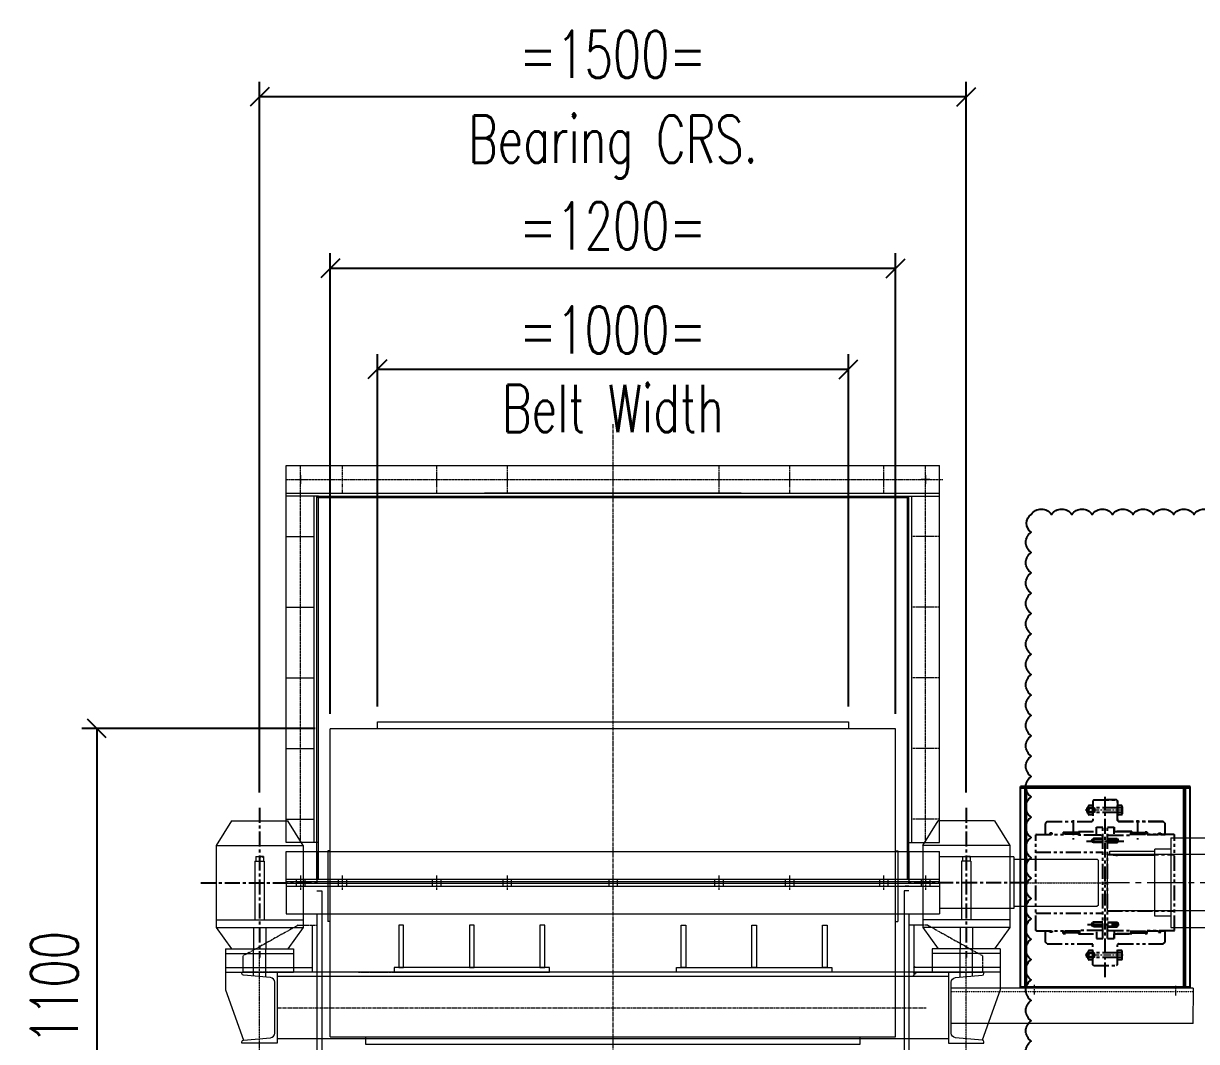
# Model space of a CAD drawing. Header units: millimetres. Extents: x -243837 to -5443, y 40 to 285140.
# Drawn here: x -94942 to -84981, y 73844 to 82487 of the extents above; entities that cross this region are included whole.
import ezdxf

# ---------------------------------------------------------------- set-up
doc = ezdxf.new("R2010")
doc.units = ezdxf.units.MM
for name, pattern in [('CENTER', [50.8, 31.75, -6.35, 6.35, -6.35]), ('CENTER2', [1.125, 0.75, -0.125, 0.125, -0.125]), ('HIDDEN', [0.375, 0.25, -0.125]), ('PHANTOM', [63.5, 31.75, -6.35, 6.35, -6.35, 6.35, -6.35])]:
    doc.linetypes.add(name, pattern=pattern)
for name, color, linetype, lineweight in [('CEN', 1, 'CENTER', 9), ('DIM', 1, 'Continuous', 9), ('R- PHANTOM', 3, 'PHANTOM', 9), ('R-CENTER', 1, 'CENTER2', 5), ('R-HIDDEN', 3, 'HIDDEN', 9), ('R-OBJECT', 2, 'Continuous', 20)]:
    doc.layers.add(name, color=color, linetype=linetype, lineweight=lineweight)
for name, color, linetype in [('center', 1, 'CENTER2'), ('HD', 3, 'HIDDEN'), ('object', 4, 'Continuous')]:
    doc.layers.add(name, color=color, linetype=linetype)
doc.styles.add('KA', font='romans.shx', dxfattribs={"width": 0.7})
doc.dimstyles.new('Copy of rakesh4', dxfattribs={"dimscale": 160, "dimtxt": 2.5, "dimasz": 1, "dimexe": 0.8, "dimexo": 0.8, "dimgap": 1, "dimtad": 1, "dimdec": 0, "dimlfac": 0.25, "dimzin": 0, "dimdsep": 46, "dimtxsty": 'KA', "dimblk": 'OBLIQUE', "dimcen": 1.5, "dimclrd": 1, "dimclre": 1, "dimclrt": 2, "dimadec": 0, "dimazin": 0, "dimtfac": 1, "dimtdec": 0, "dimtmove": 0, "dimatfit": 2, "dimfxl": 0, "dimtolj": 1, "dimtzin": 0, "dimarcsym": 1})

# ---------------------------------------------------------------- blocks, each defined once
blk = doc.blocks.new('plummerblock110')
at = {"layer": 'center', "linetype": 'CENTER'}
for p, q in [((0, 299.2), (0, -18.7)), ((124.6, 140), (-123.2, 140))]:
    blk.add_line(p, q, dxfattribs=at)
at = {"layer": 'R-OBJECT'}
for p, q in [((-92.5, 218.8), (-60, 271)), ((60, 271), (-60, 271)), ((60, 271), (92.5, 218.8)), ((92.5, 218.8), (-92.5, 218.8)), ((-92.5, 218.8), (-92.5, 45)), ((92.5, 218.8), (92.5, 45)), ((9.9, 185.8), (-9.9, 185.8)), ((-9.9, 185.8), (-9.9, 61.2)), ((-8, 195.6), (-8, 185.8)), ((-8, 195.6), (0, 195.6)), ((8, 195.6), (0, 195.6)), ((0, 193.6), (0, 185.8)), ((8, 195.6), (8, 185.8)), ((9.9, 185.8), (9.9, 61.2)), ((92.5, 61.2), (-92.5, 61.2)), ((-92.5, 45), (-60, 0)), ((92.5, 45), (-92.5, 45)), ((-13, 45), (-13, 0)), ((13, 45), (13, 0)), ((92.5, 45), (60, 0)), ((60, 0), (-60, 0))]:
    blk.add_line(p, q, dxfattribs=at)
for centre in [(-4, 190.8), (4, 190.8)]:
    blk.add_arc(centre, 4.85, 34.5525, 145.5355, dxfattribs=at)
blk = doc.blocks.new('_Oblique')
at = {"color": 0, "linetype": 'ByBlock', "lineweight": -2}
blk.add_line((-0.5, -0.5), (0.5, 0.5), dxfattribs=at)
blk = doc.blocks.new('*D317')
at = {"layer": 'DEFPOINTS', "color": 0, "transparency": 16777216}
for p in [(-92337.1, 76501.2, -438.3), (-94319.9, 72102), (-93549.3, 72102, -438.3)]:
    blk.add_point(p, dxfattribs=at)
at = {"layer": 'DIM', "color": 1, "lineweight": -2, "transparency": 16777216}
for p, q in [((-92465.1, 76501.2), (-94447.9, 76501.2)), ((-94319.9, 76501.2), (-94319.9, 72102)), ((-93677.3, 72102), (-94447.9, 72102))]:
    blk.add_line(p, q, dxfattribs=at)
at = {"layer": 'DIM', "color": 1, "lineweight": -2, "transparency": 16777216, "xscale": 160, "yscale": 160, "zscale": 160}
for p, rotation in [((-94319.9, 76501.2), 90), ((-94319.9, 72102), 270)]:
    blk.add_blockref('_Oblique', p, dxfattribs=dict(at, rotation=rotation))
at = {"layer": 'DIM', "color": 2, "transparency": 16777216, "insert": (-94679.9, 74301.6), "char_height": 400, "attachment_point": 5, "rotation": 90, "style": 'KA'}
blk.add_mtext('\\A1;1100', dxfattribs=at)
blk = doc.blocks.new('*D318')
at = {"layer": 'DEFPOINTS', "color": 0, "transparency": 16777216}
for p in [(-87937, 79551.1), (-91937, 76559.2, -438.3), (-87937, 76559.2, -438.3)]:
    blk.add_point(p, dxfattribs=at)
at = {"layer": 'DIM', "color": 1, "lineweight": -2, "transparency": 16777216}
for p, q in [((-91937, 76687.2), (-91937, 79679.1)), ((-87937, 76687.2), (-87937, 79679.1)), ((-91937, 79551.1), (-87937, 79551.1))]:
    blk.add_line(p, q, dxfattribs=at)
at = {"layer": 'DIM', "color": 1, "lineweight": -2, "transparency": 16777216, "xscale": 160, "yscale": 160, "zscale": 160, "rotation": 180}
blk.add_blockref('_Oblique', (-91937, 79551.1), dxfattribs=at)
at = {"layer": 'DIM', "color": 1, "lineweight": -2, "transparency": 16777216, "xscale": 160, "yscale": 160, "zscale": 160}
blk.add_blockref('_Oblique', (-87937, 79551.1), dxfattribs=at)
at = {"layer": 'DIM', "color": 2, "transparency": 16777216, "insert": (-89937, 79551.1), "char_height": 400, "attachment_point": 5, "style": 'KA'}
blk.add_mtext('\\A1;=1000=\\PBelt Width', dxfattribs=at)
blk = doc.blocks.new('*D319')
at = {"layer": 'DEFPOINTS', "color": 0, "transparency": 16777216}
for p in [(-87536.8, 80408.2), (-92337.1, 76499.2, -438.3), (-87536.8, 76499.2, -438.3)]:
    blk.add_point(p, dxfattribs=at)
at = {"layer": 'DIM', "color": 1, "lineweight": -2, "transparency": 16777216}
for p, q in [((-92337.1, 76627.2), (-92337.1, 80536.2)), ((-87536.8, 76627.2), (-87536.8, 80536.2)), ((-92337.1, 80408.2), (-87536.8, 80408.2))]:
    blk.add_line(p, q, dxfattribs=at)
at = {"layer": 'DIM', "color": 1, "lineweight": -2, "transparency": 16777216, "xscale": 160, "yscale": 160, "zscale": 160, "rotation": 180}
blk.add_blockref('_Oblique', (-92337.1, 80408.2), dxfattribs=at)
at = {"layer": 'DIM', "color": 1, "lineweight": -2, "transparency": 16777216, "xscale": 160, "yscale": 160, "zscale": 160}
blk.add_blockref('_Oblique', (-87536.8, 80408.2), dxfattribs=at)
at = {"layer": 'DIM', "color": 2, "transparency": 16777216, "insert": (-89937, 80768.2), "char_height": 400, "attachment_point": 5, "style": 'KA'}
blk.add_mtext('\\A1;=1200=', dxfattribs=at)
blk = doc.blocks.new('*D320')
at = {"layer": 'DEFPOINTS', "color": 0, "transparency": 16777216}
for p in [(-92937.2, 81864.1), (-92937.2, 75829, -438.3), (-86936.7, 75829, -438.3)]:
    blk.add_point(p, dxfattribs=at)
at = {"layer": 'DIM', "color": 1, "lineweight": -2, "transparency": 16777216}
for p, q in [((-92937.2, 75957), (-92937.2, 81992.1)), ((-86936.7, 75957), (-86936.7, 81992.1)), ((-86936.7, 81864.1), (-92937.2, 81864.1))]:
    blk.add_line(p, q, dxfattribs=at)
at = {"layer": 'DIM', "color": 1, "lineweight": -2, "transparency": 16777216, "xscale": 160, "yscale": 160, "zscale": 160, "rotation": 180}
blk.add_blockref('_Oblique', (-92937.2, 81864.1), dxfattribs=at)
at = {"layer": 'DIM', "color": 1, "lineweight": -2, "transparency": 16777216, "xscale": 160, "yscale": 160, "zscale": 160}
blk.add_blockref('_Oblique', (-86936.7, 81864.1), dxfattribs=at)
at = {"layer": 'DIM', "color": 2, "transparency": 16777216, "char_height": 400, "attachment_point": 5, "style": 'KA'}
for s, insert in [('\\A1;=1500=', (-89937, 82224.1)), ('\\A1;Bearing CRS.', (-89937, 81437.4))]:
    blk.add_mtext(s, dxfattribs=dict(at, insert=insert))
blk = doc.blocks.new('A$C1178cc37')
at = {"layer": 'R-CENTER', "ltscale": 100}
for p, q in [((446.2, 0), (446.2, 736.4)), ((840.1, 327.2), (0, 327.2)), ((276.2, 12), (276.2, 57.4)), ((616.2, 57.4), (616.2, 12))]:
    blk.add_line(p, q, dxfattribs=at)
at = {"layer": 'R-OBJECT', "linetype": 'Continuous'}
for p, q in [((408.2, 732.2), (408.2, 662.2)), ((408.2, 732.2), (484.1, 732.2)), ((484.2, 732.2), (484.2, 662.2)), ((333.5, 652.2), (333.5, 615.2)), ((333.5, 652.2), (558.8, 652.2)), ((408.2, 662.2), (484.1, 662.2)), ((431.2, 662.2), (431.2, 652.2)), ((461.2, 662.2), (461.2, 652.2)), ((558.8, 652.2), (558.8, 615.2)), ((337.9, 421.7), (337.9, 629)), ((345.9, 631), (339.9, 631)), ((347.9, 421.7), (347.9, 629)), ((368.9, 421.7), (368.9, 629)), ((376.9, 631), (370.9, 631)), ((378.9, 421.7), (378.9, 629)), ((399.9, 421.7), (399.9, 629)), ((407.9, 631), (401.9, 631)), ((409.9, 421.7), (409.9, 629)), ((482.5, 421.7), (482.5, 631)), ((482.5, 631), (492.5, 631)), ((492.5, 421.7), (492.5, 631)), ((513.4, 421.7), (513.4, 631)), ((513.4, 631), (523.4, 631)), ((523.4, 421.7), (523.4, 631)), ((544.4, 421.7), (544.4, 631)), ((544.4, 631), (554.4, 631)), ((554.4, 421.7), (554.4, 631)), ((275.7, 615.2), (337.9, 615.2)), ((312.4, 354.7), (312.4, 615.2)), ((347.9, 615.2), (368.9, 615.2)), ((378.9, 615.2), (399.9, 615.2)), ((409.9, 615.2), (419.2, 615.2)), ((416.2, 613.2), (416.2, 559.2)), ((416.2, 613.2), (419.2, 613.2)), ((419.2, 421.7), (419.2, 615.2)), ((473.2, 615.2), (419.2, 615.2)), ((473.2, 615.2), (473.2, 421.7)), ((473.2, 615.2), (482.5, 615.2)), ((473.2, 613.2), (476.2, 613.2)), ((476.2, 613.2), (476.2, 559.2)), ((492.5, 615.2), (513.4, 615.2)), ((523.4, 615.2), (544.4, 615.2)), ((554.4, 615.2), (616.6, 615.2)), ((580, 615.2), (580, 354.7)), ((300.9, 482.4), (300.9, 570.9)), ((312.4, 570.9), (300.9, 570.9)), ((312.4, 548.8), (300.9, 548.8)), ((416.2, 559.2), (419.2, 559.2)), ((473.2, 559.2), (476.2, 559.2)), ((580, 570.9), (591.5, 570.9)), ((580, 548.8), (591.5, 548.8)), ((591.5, 482.4), (591.5, 570.9)), ((312.4, 526.6), (300.9, 526.6)), ((580, 526.6), (591.5, 526.6)), ((312.4, 508.9), (300.9, 508.9)), ((580, 508.9), (591.5, 508.9)), ((230.2, 477.2), (230.2, 422.2)), ((230.2, 477.2), (255.1, 477.2)), ((312.4, 482.4), (300.9, 482.4)), ((580, 482.4), (591.5, 482.4)), ((637.2, 477.2), (662.2, 477.2)), ((662.2, 477.2), (662.2, 422.2)), ((236.2, 457.2), (236.2, 422.2)), ((236.2, 457.2), (257.3, 457.2)), ((635, 457.2), (656.2, 457.2)), ((656.2, 457.2), (656.2, 414.7)), ((220.2, 442.2), (220.2, 422.2)), ((220.2, 442.2), (230.2, 442.2)), ((251.8, 433.5), (251.8, 422.2)), ((261.5, 433.5), (251.8, 433.5)), ((630.8, 433.5), (640.5, 433.5)), ((640.5, 433.5), (640.5, 220.8)), ((662.2, 442.2), (672.2, 442.2)), ((672.2, 442.2), (672.2, 212.2)), ((140.2, 422.2), (140.2, 232.2)), ((140.2, 422.2), (312.4, 422.2)), ((220.2, 239.7), (220.2, 414.6)), ((230.2, 409.6), (230.2, 414.6)), ((230.2, 409.7), (251.8, 409.7)), ((230.2, 409.7), (251.8, 409.7)), ((251.8, 232.7), (251.8, 421.7)), ((312.4, 421.7), (251.8, 421.7)), ((312.4, 422.3), (264.1, 422.3)), ((313.8, 354.7), (313.8, 421.7)), ((313.8, 421.7), (578.6, 421.7)), ((358.8, 421.7), (358.8, 232.7)), ((533.5, 232.7), (533.5, 421.7)), ((578.6, 354.7), (578.6, 421.7)), ((580, 422.3), (628.2, 422.3)), ((580, 421.7), (640.5, 421.7)), ((640.5, 414.7), (672.2, 414.7)), ((640.5, 409.7), (662.2, 409.7)), ((656.2, 422.2), (672.2, 422.2)), ((662.2, 414.6), (662.2, 409.6)), ((6.2, 267.2), (6.2, 387.2)), ((216.2, 387.2), (6.2, 387.2)), ((11.2, 387.2), (11.2, 394.2)), ((11.2, 394.2), (106.2, 394.2)), ((11.2, 387.2), (11.5, 387.1)), ((11.5, 387.1), (12.4, 386.8)), ((12.4, 386.8), (13.9, 386.5)), ((13.9, 386.5), (15.9, 386.1)), ((15.9, 386.1), (18.3, 385.7)), ((18.3, 385.7), (21, 385.3)), ((21, 385.3), (24, 385.1)), ((24, 385.1), (27.2, 385)), ((106.2, 385), (27.2, 385)), ((106.2, 255.9), (106.2, 398.4)), ((140.2, 398.4), (106.2, 398.4)), ((216.2, 267.2), (216.2, 387.2)), ((253.2, 299.6), (253.2, 354.7)), ((253.2, 354.7), (313.8, 354.7)), ((578.6, 354.7), (639.1, 354.7)), ((639.1, 299.6), (639.1, 354.7)), ((672.2, 357.2), (696.2, 357.2)), ((696.2, 357.2), (696.2, 297.2)), ((696.2, 354.7), (701.2, 354.7)), ((701.2, 358.7), (826.2, 358.7)), ((701.2, 354.7), (701.2, 358.7)), ((701.2, 354.7), (701.4, 354.6)), ((701.4, 354.6), (702.2, 354.4)), ((702.2, 354.4), (703.5, 354.1)), ((703.5, 354.1), (705.2, 353.8)), ((705.2, 353.8), (707.1, 353.6)), ((707.1, 353.6), (709.2, 353.5)), ((709.2, 353.5), (818.2, 353.5)), ((818.2, 353.5), (820.2, 353.6)), ((820.2, 353.6), (822.1, 353.8)), ((822.1, 353.8), (823.8, 354.1)), ((823.8, 354.1), (825.1, 354.4)), ((825.1, 354.4), (825.9, 354.6)), ((825.9, 354.6), (826.2, 354.7)), ((826.2, 354.7), (826.2, 358.7)), ((826.2, 354.7), (831.2, 354.7)), ((831.2, 354.7), (831.2, 299.7)), ((253.2, 299.6), (313.8, 299.6)), ((312.4, 299.6), (312.4, 57.2)), ((313.8, 299.6), (313.8, 232.7)), ((578.6, 299.6), (639.1, 299.6)), ((578.6, 299.6), (578.6, 232.7)), ((580, 299.6), (580, 57.2)), ((696.2, 299.7), (831.2, 299.7)), ((672.2, 297.2), (696.2, 297.2)), ((216.2, 267.2), (6.2, 267.2)), ((140.2, 255.9), (106.2, 255.9)), ((140.2, 232.2), (312.4, 232.2)), ((220.2, 232.2), (220.2, 212.2)), ((230.2, 239.7), (230.2, 244.7)), ((230.2, 244.7), (251.8, 244.7)), ((230.2, 232.2), (230.2, 177.2)), ((236.2, 232.2), (236.2, 197.2)), ((312.4, 232.7), (251.8, 232.7)), ((251.8, 232.2), (251.8, 220.8)), ((264.1, 232), (312.4, 232)), ((313.8, 232.7), (578.6, 232.7)), ((337.9, 86.2), (337.9, 232.7)), ((347.9, 86.2), (347.9, 232.7)), ((368.9, 86.2), (368.9, 232.7)), ((378.9, 86.2), (378.9, 232.7)), ((399.9, 86.2), (399.9, 232.7)), ((409.9, 86.2), (409.9, 232.7)), ((425, 146), (425, 232.7)), ((467.3, 232.7), (467.3, 146)), ((482.5, 86.2), (482.5, 232.7)), ((492.5, 86.2), (492.5, 232.7)), ((513.4, 86.2), (513.4, 232.7)), ((523.4, 86.2), (523.4, 232.7)), ((544.4, 86.2), (544.4, 232.7)), ((554.4, 86.2), (554.4, 232.7)), ((580, 232.7), (640.5, 232.7)), ((628.2, 232), (580, 232)), ((640.5, 244.7), (662.2, 244.7)), ((640.5, 239.7), (672.2, 239.7)), ((656.2, 239.7), (656.2, 197.2)), ((656.2, 232.2), (672.2, 232.2)), ((662.2, 244.7), (662.2, 239.7)), ((662.2, 232.2), (662.2, 177.2)), ((220.2, 212.2), (230.2, 212.2)), ((261.5, 220.8), (251.8, 220.8)), ((630.8, 220.8), (640.5, 220.8)), ((662.2, 212.2), (672.2, 212.2)), ((230.2, 177.2), (254.3, 177.2)), ((236.2, 197.2), (257.3, 197.2)), ((312.4, 184.9), (300.9, 184.9)), ((300.9, 101.4), (300.9, 184.9)), ((580, 184.9), (591.5, 184.9)), ((591.5, 101.4), (591.5, 184.9)), ((635, 197.2), (656.2, 197.2)), ((638, 177.2), (662.2, 177.2)), ((467.3, 172.8), (425, 172.8)), ((425, 146), (467.3, 146)), ((312.4, 101.4), (300.9, 101.4)), ((580, 101.4), (591.5, 101.4)), ((347.9, 86.2), (337.9, 86.2)), ((378.9, 86.2), (368.9, 86.2)), ((409.9, 86.2), (399.9, 86.2)), ((482.5, 86.2), (492.5, 86.2)), ((513.4, 86.2), (523.4, 86.2)), ((544.4, 86.2), (554.4, 86.2)), ((246.2, 57.2), (312.4, 57.2)), ((246.2, 57.2), (246.2, 12.2)), ((262.7, 57.2), (262.7, 12.2)), ((289.7, 57.2), (289.7, 12.2)), ((580, 57.2), (646.2, 57.2)), ((602.7, 12.2), (602.7, 57.2)), ((629.7, 12.2), (629.7, 57.2)), ((646.2, 57.2), (646.2, 12.2)), ((246.2, 12.2), (646.2, 12.2))]:
    blk.add_line(p, q, dxfattribs=at)
for centre, radius, start, end in [((339.9, 629), 2, 90, 180), ((345.9, 629), 2, 0, 90), ((370.9, 629), 2, 90, 180), ((376.9, 629), 2, 0, 90), ((401.9, 629), 2, 90, 180), ((407.9, 629), 2, 0, 90), ((569.2, 500.7), 315, 158.6996, 194.412), ((323.1, 500.7), 315, 345.588, 21.3004), ((569.2, 153.6), 315, 165.588, 197.8252), ((323.1, 153.6), 315, 342.1748, 14.412), ((569.2, 171.6), 315, 175.3318, 179.0034), ((323.1, 171.6), 315, 0.9966, 4.6682)]:
    blk.add_arc(centre, radius, start, end, dxfattribs=at)
blk = doc.blocks.new('A$Ca99ed8c2')
at = {"linetype": 'PHANTOM'}
for p, q in [((123, 376.8), (121, 374.8)), ((121, 374.8), (121, 332.8)), ((123, 376.8), (171, 376.8)), ((171, 376.8), (150, 376.8)), ((173, 374.8), (171, 376.8)), ((171, 376.8), (173, 374.8)), ((173, 332.8), (173, 374.8)), ((173, 374.8), (173, 332.8)), ((109, 359.6), (108.2, 358.9)), ((108.2, 358.9), (108.2, 350.4)), ((124, 358.9), (108.2, 358.9)), ((108.2, 350.4), (109, 349.6)), ((124, 350.4), (108.2, 350.4)), ((173, 359.6), (109, 359.6)), ((109, 359.6), (109, 349.6)), ((173, 349.6), (109, 349.6)), ((111, 362.1), (111, 347.1)), ((120.1, 364.6), (111.9, 364.6)), ((120.1, 359.6), (111.9, 359.6)), ((120.1, 349.6), (111.9, 349.6)), ((121, 362.1), (121, 347.1)), ((124, 359.6), (124, 349.6)), ((182.1, 364.6), (173, 364.6)), ((173, 364.6), (173, 344.6)), ((182.1, 359.6), (173, 359.6)), ((182.1, 349.6), (173, 349.6)), ((183, 362.1), (183, 347.1)), ((24, 330.8), (20, 326.8)), ((20, 303.3), (20, 326.8)), ((24, 330.8), (119, 330.8)), ((78.7, 333.2), (78.7, 292.4)), ((120.1, 344.6), (111.9, 344.6)), ((121, 332.8), (119, 330.8)), ((182.1, 344.6), (173, 344.6)), ((175, 330.8), (173, 332.8)), ((173, 332.8), (175, 330.8)), ((270, 330.8), (175, 330.8)), ((175, 330.8), (270, 330.8)), ((215.3, 333.2), (215.3, 292.4)), ((270, 330.8), (274, 326.8)), ((274, 326.8), (270, 330.8)), ((274, 303.3), (274, 326.8)), ((274, 303.3), (274, 326.8)), ((1, 303.3), (0, 302.3)), ((0, 99.3), (0, 302.3)), ((1, 303.3), (62.4, 303.3)), ((34.2, 305.8), (29.1, 305.8)), ((29.1, 305.8), (29.1, 303.3)), ((34.2, 303.3), (34.2, 305.8)), ((58, 308.4), (62.4, 308.4)), ((58, 308.4), (58, 303.3)), ((61.4, 308.4), (61.4, 303.3)), ((92.5, 307.2), (61.4, 307.2)), ((92.5, 303.5), (61.4, 303.5)), ((62.4, 308.4), (62.4, 303.3)), ((90.5, 309.3), (128.2, 309.3)), ((90.5, 301.9), (90.5, 309.3)), ((133, 301.9), (90.5, 301.9)), ((92.5, 301.9), (92.5, 309.3)), ((128.2, 318.9), (142, 318.9)), ((128.2, 304.8), (128.2, 318.9)), ((142, 82.2), (142, 318.9)), ((152, 318.9), (165.8, 318.9)), ((152, 318.9), (165.8, 318.9)), ((152, 82.2), (152, 318.9)), ((152, 318.9), (152, 318.9)), ((154, 301.9), (203.5, 301.9)), ((165.8, 304.8), (165.8, 318.9)), ((165.8, 318.9), (165.8, 309.3)), ((203.5, 309.3), (165.8, 309.3)), ((165.8, 309.3), (203.5, 309.3)), ((201.5, 301.9), (201.5, 309.3)), ((201.5, 307.2), (232.6, 307.2)), ((201.5, 303.5), (232.6, 303.5)), ((203.5, 301.9), (203.5, 309.3)), ((203.5, 309.3), (203.5, 307.2)), ((203.5, 307.2), (231.6, 307.2)), ((236, 308.4), (231.6, 308.4)), ((231.6, 308.4), (231.6, 303.3)), ((231.6, 307.2), (231.6, 308.4)), ((231.6, 308.4), (236, 308.4)), ((293, 303.3), (231.6, 303.3)), ((232.6, 308.4), (232.6, 303.3)), ((236, 308.4), (236, 303.3)), ((236, 308.4), (236, 303.3)), ((236, 303.3), (259.8, 303.3)), ((259.8, 305.8), (264.9, 305.8)), ((259.8, 303.3), (259.8, 305.8)), ((259.8, 303.3), (259.8, 305.8)), ((259.8, 305.8), (264.9, 305.8)), ((264.9, 305.8), (264.9, 303.3)), ((264.9, 305.8), (264.9, 303.3)), ((264.9, 303.3), (274, 303.3)), ((293, 303.3), (294, 302.3)), ((294, 99.3), (294, 302.3)), ((117.7, 289.3), (120, 293.3)), ((117.7, 289.3), (120, 286.8)), ((142, 293.3), (120, 293.3)), ((120, 293.3), (120, 286.8)), ((142, 286.8), (120, 286.8)), ((122, 294.3), (121, 293.3)), ((122, 285.8), (121, 286.8)), ((142, 294.3), (122, 294.3)), ((122, 294.3), (122, 285.8)), ((142, 285.8), (122, 285.8)), ((149.3, 289.3), (176.3, 289.3)), ((152, 294.3), (172, 294.3)), ((152, 293.3), (174, 293.3)), ((152, 286.8), (174, 286.8)), ((152, 285.8), (172, 285.8)), ((172, 294.3), (173, 293.3)), ((172, 294.3), (172, 285.8)), ((172, 285.8), (173, 286.8)), ((174, 293.3), (174.3, 289.3)), ((174, 293.3), (174, 286.8)), ((174, 286.8), (174.3, 289.3)), ((0, 265.8), (142, 265.8)), ((152, 260.8), (294, 260.8)), ((0, 135.8), (142, 135.8)), ((152, 140.8), (294, 140.8)), ((140, 99.7), (90.5, 99.7)), ((90.5, 99.7), (90.5, 92.2)), ((92.5, 99.7), (92.5, 92.2)), ((117.7, 112.3), (120, 116.3)), ((117.7, 112.3), (120, 108.3)), ((142, 116.3), (120, 116.3)), ((120, 108.3), (120, 116.3)), ((142, 108.3), (120, 108.3)), ((122, 117.3), (121, 116.3)), ((122, 107.3), (121, 108.3)), ((142, 117.3), (122, 117.3)), ((122, 107.3), (122, 117.3)), ((142, 107.3), (122, 107.3)), ((152, 117.3), (172, 117.3)), ((152, 116.3), (174, 116.3)), ((152, 108.3), (174, 108.3)), ((152, 107.3), (172, 107.3)), ((154, 99.7), (203.5, 99.7)), ((172, 107.3), (172, 117.3)), ((172, 117.3), (173, 116.3)), ((172, 107.3), (173, 108.3)), ((174, 116.3), (174.3, 112.3)), ((174, 108.3), (174, 116.3)), ((174, 108.3), (174.3, 112.3)), ((201.5, 99.7), (201.5, 92.2)), ((203.5, 99.7), (203.5, 92.2)), ((1, 98.3), (0, 99.3)), ((1, 98.3), (62.4, 98.3)), ((20, 74.8), (20, 98.3)), ((24, 70.8), (20, 74.8)), ((29.1, 95.8), (29.1, 98.3)), ((34.2, 95.8), (29.1, 95.8)), ((34.2, 98.3), (34.2, 95.8)), ((58, 93.1), (58, 98.3)), ((58, 93.1), (62.4, 93.1)), ((61.4, 93.1), (61.4, 98.3)), ((92.5, 98), (61.4, 98)), ((92.5, 94.3), (61.4, 94.3)), ((62.4, 93.1), (62.4, 98.3)), ((90.5, 92.2), (128.2, 92.2)), ((128.2, 96.7), (128.2, 82.2)), ((128.2, 82.2), (142, 82.2)), ((152, 82.2), (165.8, 82.2)), ((152, 82.2), (165.8, 82.2)), ((165.8, 96.7), (165.8, 82.2)), ((165.8, 92.2), (203.5, 92.2)), ((203.5, 92.2), (165.8, 92.2)), ((165.8, 82.2), (165.8, 92.2)), ((201.5, 98), (232.6, 98)), ((201.5, 94.3), (232.6, 94.3)), ((203.5, 92.2), (203.5, 94.3)), ((203.5, 94.3), (231.6, 94.3)), ((293, 98.3), (231.6, 98.3)), ((231.6, 93.1), (231.6, 98.3)), ((231.6, 94.3), (231.6, 93.1)), ((231.6, 93.1), (236, 93.1)), ((236, 93.1), (231.6, 93.1)), ((232.6, 93.1), (232.6, 98.3)), ((236, 98.3), (259.8, 98.3)), ((236, 93.1), (236, 98.3)), ((236, 93.1), (236, 98.3)), ((259.8, 98.3), (259.8, 95.8)), ((259.8, 98.3), (259.8, 95.8)), ((259.8, 95.8), (264.9, 95.8)), ((259.8, 95.8), (264.9, 95.8)), ((264.9, 98.3), (274, 98.3)), ((264.9, 95.8), (264.9, 98.3)), ((264.9, 95.8), (264.9, 98.3)), ((270, 70.8), (274, 74.8)), ((274, 74.8), (274, 98.3)), ((293, 98.3), (294, 99.3)), ((24, 70.8), (119, 70.8)), ((108.2, 51.1), (109, 51.9)), ((108.2, 42.6), (108.2, 51.1)), ((124, 51.1), (108.2, 51.1)), ((173, 51.9), (109, 51.9)), ((109, 41.9), (109, 51.9)), ((111, 39.4), (111, 54.4)), ((120.1, 56.9), (111.9, 56.9)), ((120.1, 51.9), (111.9, 51.9)), ((121, 26.8), (121, 68.8)), ((121, 39.4), (121, 54.4)), ((124, 41.9), (124, 51.9)), ((173, 26.8), (173, 68.8)), ((182.1, 56.9), (173, 56.9)), ((173, 36.9), (173, 56.9)), ((182.1, 51.9), (173, 51.9)), ((175, 70.8), (270, 70.8)), ((183, 39.4), (183, 54.4)), ((109, 41.9), (108.2, 42.6)), ((124, 42.6), (108.2, 42.6)), ((173, 41.9), (109, 41.9)), ((120.1, 41.9), (111.9, 41.9)), ((120.1, 36.9), (111.9, 36.9)), ((123, 24.8), (121, 26.8)), ((171, 24.8), (173, 26.8)), ((182.1, 41.9), (173, 41.9)), ((182.1, 36.9), (173, 36.9)), ((123, 24.8), (171, 24.8))]:
    blk.add_line(p, q, dxfattribs=at)
at = {"linetype": 'CENTER'}
for p, q in [((147, 0), (147, 383.3)), ((107, 289.3), (186.7, 289.3)), ((145.6, 200.8), (148.4, 200.8)), ((109.4, 112.3), (176.3, 112.3))]:
    blk.add_line(p, q, dxfattribs=at)
at = {"linetype": 'PHANTOM'}
for centre, radius, start, end in [((114.8, 362.1), 3.85, 139.4595, 220.5405), ((125, 354.6), 14, 159.0752, 200.9248), ((114.8, 347.1), 3.85, 139.4595, 220.5405), ((117.2, 362.1), 3.85, 319.4595, 40.5405), ((107, 354.6), 14, 339.0752, 20.9248), ((117.2, 347.1), 3.85, 319.4595, 40.5405), ((179.2, 362.1), 3.85, 319.4595, 40.5405), ((169, 354.6), 14, 339.0752, 20.9248), ((179.2, 347.1), 3.85, 319.4595, 40.5405), ((133.6, 283.4), 18.4, 62.9871, 91.9553), ((154, 299.9), 2, 90, 180), ((140, 101.7), 2, 270, 0), ((154, 101.7), 2, 180, 270), ((114.8, 54.4), 3.85, 139.4595, 220.5405), ((125, 46.9), 14, 159.0752, 200.9248), ((119, 68.8), 2, 0, 90), ((117.2, 54.4), 3.85, 319.4595, 40.5405), ((107, 46.9), 14, 339.0752, 20.9248), ((175, 68.8), 2, 90, 180), ((179.2, 54.4), 3.85, 319.4595, 40.5405), ((169, 46.9), 14, 339.0752, 20.9248), ((114.8, 39.4), 3.85, 139.4595, 220.5405), ((117.2, 39.4), 3.85, 319.4595, 40.5405), ((179.2, 39.4), 3.85, 319.4595, 40.5405)]:
    blk.add_arc(centre, radius, start, end, dxfattribs=at)
at = {"layer": 'CEN', "ltscale": 0.5}
for p, q in [((184.8, 354.6), (104.5, 354.6)), ((184.8, 46.9), (104.5, 46.9))]:
    blk.add_line(p, q, dxfattribs=at)

msp = doc.modelspace()

# ---------------------------------------------------------------- hatches: boundary and pattern name
at = {"layer": 'R- PHANTOM', "ltscale": 8}
h = msp.add_hatch(color=256, dxfattribs=at)
h.paths.add_polyline_path([(-87387.03, 74500.16), (-87360.48, 74471.16), (-87387.03, 74471.16)])
h.paths.add_polyline_path([(-87387.03, 74431.16), (-87360.48, 74431.16), (-87387.03, 74402.17)])

# ---------------------------------------------------------------- linework, layer by layer
for p, q in [((-86477.31, 74296.94, 1891.58), (-86477.31, 76008.67, 1891.58)), ((-85036.11, 76008.67, 1891.58), (-86477.31, 76008.67, 1891.58)), ((-85036.11, 74296.94, 1891.58), (-85036.11, 76008.67, 1891.58)), ((-86477.31, 74309.54, 1891.58), (-85036.11, 74309.54, 1891.58))]:
    msp.add_line(p, q)
at = {"layer": 'CEN'}
for p, q in [((-86356.71, 74242.56, 1891.58), (-86356.71, 74327.9, 1891.58)), ((-85156.71, 74235.16, 1891.58), (-85156.71, 74320.5, 1891.58))]:
    msp.add_line(p, q, dxfattribs=at)
at = {"layer": 'HD', "ltscale": 12}
for p, q in [((-85036.11, 75996.07, 1891.58), (-86477.31, 75996.07, 1891.58)), ((-86437.31, 74296.94, 1891.58), (-86437.31, 75996.07, 1891.58)), ((-86424.71, 74296.94, 1891.58), (-86424.71, 75996.07, 1891.58)), ((-85088.71, 74296.94, 1891.58), (-85088.71, 75996.07, 1891.58)), ((-85076.11, 74296.94, 1891.58), (-85076.11, 75996.07, 1891.58)), ((-86380.71, 74296.94, 1891.58), (-86380.71, 74309.54, 1891.58)), ((-86332.71, 74296.94, 1891.58), (-86332.71, 74309.54, 1891.58)), ((-85180.71, 74296.94, 1891.58), (-85180.71, 74309.54, 1891.58)), ((-85132.71, 74296.94, 1891.58), (-85132.71, 74309.54, 1891.58))]:
    msp.add_line(p, q, dxfattribs=at)
at = {"layer": 'object', "color": 6, "elevation": 775.75}
msp.add_lwpolyline([(-86385.48, 73675.15, -0.5205671), (-86385.48, 73847.95, -0.5205671), (-86385.48, 74020.75, -0.5205671), (-86385.48, 74193.55, -0.5205671), (-86385.48, 74366.35, -0.5205671), (-86385.48, 74539.15, -0.5205671), (-86385.48, 74711.95, -0.5205671), (-86385.48, 74884.75, -0.5205671), (-86385.48, 75057.55, -0.5205671), (-86385.48, 75230.35, -0.5205671), (-86385.48, 75403.15, -0.5205671), (-86385.48, 75575.95, -0.5205671), (-86385.48, 75748.75, -0.5205671), (-86385.48, 75921.55, -0.5205671), (-86385.48, 76094.35, -0.5205671), (-86385.48, 76267.15, -0.5205671), (-86385.48, 76439.95, -0.5205671), (-86385.48, 76612.75, -0.5205671), (-86385.48, 76785.55, -0.5205671), (-86385.48, 76958.35, -0.5205671), (-86385.48, 77131.15, -0.5205671), (-86385.48, 77303.95, -0.5205671), (-86385.48, 77476.75, -0.5205671), (-86385.48, 77649.55, -0.5205671), (-86385.48, 77822.35, -0.5205671), (-86385.48, 77995.15, -0.5205671), (-86385.48, 78167.95, -0.5205671), (-86385.48, 78318.56, -0.5205671), (-86212.68, 78318.56, -0.5205671), (-86039.88, 78318.56, -0.5205671), (-85867.08, 78318.56, -0.5205671), (-85694.27, 78318.56, -0.5205671), (-85521.47, 78318.56, -0.5205671), (-85348.67, 78318.56, -0.5205671), (-85175.87, 78318.56, -0.5205671), (-85003.07, 78318.56, -0.5205671), (-84830.27, 78318.56, -0.5205671)], format="xyb", dxfattribs=at)
at = {"layer": 'R- PHANTOM', "ltscale": 0.5}
for p, q in [((-91036.64, 78498.36, 1891.58), (-88857.11, 78498.36, 1891.58)), ((-92609.97, 74831.4, 1891.58), (-93076.18, 74571.11, 1891.58)), ((-92609.97, 74831.4, 1891.58), (-92450.68, 74831.4, 1891.58)), ((-87263.94, 74831.4, 1891.58), (-87423.23, 74831.4, 1891.58)), ((-87263.32, 74831.35, 1891.58), (-86796.66, 74571.07, 1891.58)), ((-93076.18, 74431.4, 1891.58), (-93076.18, 74571.11, 1891.58)), ((-86796.66, 74471.35, 1891.58), (-86796.66, 74571.07, 1891.58)), ((-93077.25, 74431.35, 1891.58), (-93077.25, 74471.27, 1891.58)), ((-93076.18, 74471.4, 1891.58), (-92490.68, 74471.4, 1891.58)), ((-92450.68, 74431.4, 1891.58), (-93076.18, 74431.4, 1891.58)), ((-92097.91, 74431.4, 1891.58), (-90577.31, 74431.4, 1891.58)), ((-86796.66, 74471.35, 1891.58), (-87387.32, 74471.44, 1891.58)), ((-87387.32, 74431.44, 1891.58), (-86796.66, 74431.35, 1891.58)), ((-87387.03, 74402.17, 1891.58), (-87360.48, 74431.16, 1891.58)), ((-87385.63, 74431.35, 1891.58), (-86796.66, 74431.35, 1891.58)), ((-86796.66, 74431.35, 1891.58), (-86796.66, 74471.27, 1891.58))]:
    msp.add_line(p, q, dxfattribs=at)
at = {"layer": 'R-CENTER', "ltscale": 40}
for p, q in [((-89936.95, 79084.22, 1891.58), (-89936.95, 69498.88, 1453.27)), ((-92787.19, 74131.35, 2329.89), (-87276.95, 74131.35, 2329.89))]:
    msp.add_line(p, q, dxfattribs=at)
at = {"layer": 'R-CENTER', "ltscale": 0.4}
for p, q in [((-86438.2, 75192.07, 1891.58), (-85736.71, 75191.07, 1891.58)), ((-92937.19, 71991.91, 1891.58), (-92937.19, 74557.22, 1891.58)), ((-86936.71, 71991.91, 1891.58), (-86936.71, 74557.22, 1891.58))]:
    msp.add_line(p, q, dxfattribs=at)
at = {"layer": 'R-CENTER', "ltscale": 10}
msp.add_line((-92957.2, 74411.66, 1891.58), (-92957.2, 74412.97, 1891.58), dxfattribs=at)
at = {"layer": 'R-HIDDEN', "ltscale": 0.1}
msp.add_line((-85010.84, 74264.94, 1333.47), (-87065.11, 74264.94, 1891.58), dxfattribs=at)
at = {"layer": 'R-OBJECT'}
for p, q in [((-92710.4, 78734.36, 1891.58), (-87163.5, 78734.36, 1891.58)), ((-92710.4, 78474.63, 1891.58), (-92710.4, 78734.36, 1891.58)), ((-87163.5, 78474.63, 1891.58), (-87163.5, 78734.36, 1891.58)), ((-92626.89, 78614.48, 1891.58), (-92554.17, 78614.48, 1891.58)), ((-92590.53, 78650.84, 1891.58), (-92590.53, 78578.12, 1891.58)), ((-87247.02, 78614.48, 1891.58), (-87319.74, 78614.48, 1891.58)), ((-87283.38, 78650.84, 1891.58), (-87283.38, 78578.12, 1891.58)), ((-92710.4, 78498.6, 1891.58), (-87163.5, 78498.6, 1891.58)), ((-88846.88, 78498.36, 1891.58), (-91026.41, 78498.36, 1891.58)), ((-92710.4, 75532.12, 1891.58), (-92710.4, 78474.63, 1891.58)), ((-92438.09, 78474.63, 1891.58), (-92710.4, 78474.63, 1891.58)), ((-92474.65, 75532.12, 1891.58), (-92474.65, 78474.63, 1891.58)), ((-92450.68, 75222.43, 1891.58), (-92450.68, 78474.63, 1891.58)), ((-92438.09, 78462.04, 1891.58), (-92450.68, 78462.04, 1891.58)), ((-92438.09, 78474.63, 1891.58), (-87407.9, 78474.63, 1891.58)), ((-92438.09, 78462.04, 1891.58), (-92438.09, 78474.63, 1891.58)), ((-92438.09, 75222.45, 1891.58), (-92438.09, 78462.04, 1891.58)), ((-92438.09, 78462.04, 1891.58), (-87423.23, 78462.04, 1891.58)), ((-87435.82, 78462.04, 1891.58), (-87435.82, 78474.63, 1891.58)), ((-87435.82, 78474.63, 1891.58), (-87163.5, 78474.63, 1891.58)), ((-87435.82, 75222.45, 1891.58), (-87435.82, 78462.04, 1891.58)), ((-87435.82, 78462.04, 1891.58), (-87423.23, 78462.04, 1891.58)), ((-87423.23, 75222.43, 1891.58), (-87423.23, 78474.63, 1891.58)), ((-87399.26, 75532.12, 1891.58), (-87399.26, 78474.63, 1891.58)), ((-87163.5, 75532.12, 1891.58), (-87163.5, 78474.63, 1891.58)), ((-92337.12, 73884.91, 1891.58), (-92337.12, 76499.23, 1891.58)), ((-87536.78, 73884.91, 1891.58), (-87536.78, 76499.23, 1891.58)), ((-92438.09, 75532.12, 1891.58), (-92710.4, 75532.12, 1891.58)), ((-87435.82, 75532.12, 1891.58), (-87163.5, 75532.12, 1891.58)), ((-92710.4, 75458.2, 1891.58), (-87163.5, 75458.2, 1891.58)), ((-92710.4, 75198.47, 1891.58), (-92710.4, 75458.2, 1891.58)), ((-92450.68, 75458.2, 1891.58), (-92450.68, 75198.47, 1891.58)), ((-92337.12, 75462.54, 1891.58), (-92357.12, 75462.54, 1891.58)), ((-92357.12, 75462.54, 1891.58), (-92357.12, 74862.48, 1891.58)), ((-87536.78, 75462.54, 1891.58), (-87516.78, 75462.54, 1891.58)), ((-87516.78, 75462.54, 1891.58), (-87516.78, 74862.48, 1891.58)), ((-87423.23, 75458.2, 1891.58), (-87423.23, 75198.47, 1891.58)), ((-87163.5, 75198.47, 1891.58), (-87163.5, 75458.2, 1891.58)), ((-86532.53, 75412.07, 1891.58), (-87163.5, 75412.07, 1891.58)), ((-86532.53, 75412.07, 1891.58), (-86532.53, 74972.07, 1891.58)), ((-86532.53, 75392.07, 1891.58), (-85824.71, 75392.07, 1891.58)), ((-85824.71, 75392.07, 1891.58), (-85816.71, 75384.07, 1891.58)), ((-85816.71, 75384.07, 1891.58), (-85816.71, 75000.07, 1891.58)), ((-92710.4, 75222.45, 1891.58), (-87163.5, 75222.45, 1891.58)), ((-92450.68, 75222.45, 1891.58), (-92438.09, 75222.45, 1891.58)), ((-87423.23, 75222.45, 1891.58), (-87435.82, 75222.45, 1891.58)), ((-87163.5, 75198.47, 1891.58), (-92710.4, 75198.47, 1891.58)), ((-87163.5, 75186.49, 1891.58), (-92710.4, 75186.49, 1891.58)), ((-92710.4, 75186.49, 1891.58), (-92710.4, 74926.76, 1891.58)), ((-92710.4, 75162.51, 1891.58), (-87163.5, 75162.51, 1891.58)), ((-92450.68, 75162.5, 1891.58), (-92418.71, 75162.5, 1891.58)), ((-92450.14, 75122.54, 1891.58), (-92410.19, 75122.54, 1891.58)), ((-92410.19, 75122.54, 1891.58), (-92410.19, 72727.3, 1453.27)), ((-87463.72, 75122.54, 1891.58), (-87463.72, 72727.3, 1453.27)), ((-87423.76, 75122.54, 1891.58), (-87463.72, 75122.54, 1891.58)), ((-87423.23, 75162.5, 1891.58), (-87455.2, 75162.5, 1891.58)), ((-87163.5, 75186.49, 1891.58), (-87163.5, 74926.76, 1891.58)), ((-92710.4, 74926.76, 1891.58), (-87163.5, 74926.76, 1891.58)), ((-92450.68, 74926.76, 1891.58), (-92450.68, 72726.93, 1453.27)), ((-87423.23, 74926.76, 1891.58), (-87423.23, 72726.93, 1453.27)), ((-86532.53, 74972.07, 1891.58), (-87163.5, 74972.07, 1891.58)), ((-86532.53, 74992.07, 1891.58), (-85824.71, 74992.07, 1891.58)), ((-85816.71, 75000.07, 1891.58), (-85824.71, 74992.07, 1891.58)), ((-92490.68, 74831.4, 1891.58), (-92490.68, 74431.4, 1891.58)), ((-92337.12, 74862.48, 1891.58), (-92357.12, 74862.48, 1891.58)), ((-87536.78, 74862.48, 1891.58), (-87516.78, 74862.48, 1891.58)), ((-87383.23, 74831.4, 1891.58), (-87383.23, 74431.4, 1891.58)), ((-93225.94, 74431.4, 1891.58), (-93225.94, 74281.4, 1891.58)), ((-93225.94, 74431.4, 1891.58), (-93225.94, 74281.4, 1891.58)), ((-92989.19, 74398.09, 1891.58), (-92989.19, 74471.54, 1891.58)), ((-92885.19, 74391.33, 1891.58), (-92885.19, 74471.08, 1891.58)), ((-86786.71, 74431.35, 1891.58), (-92787.19, 74431.35, 1891.58)), ((-86988.71, 74391.33, 1891.58), (-86988.71, 74471.08, 1891.58)), ((-86884.71, 74397.63, 1891.58), (-86884.71, 74471.08, 1891.58)), ((-86647.97, 74431.4, 1891.58), (-86647.97, 74281.4, 1891.58)), ((-87086.71, 74396.38, 1891.58), (-92787.19, 74396.38, 1891.58)), ((-93225.94, 74281.4, 1891.58), (-93072.59, 73856.38, 1891.58)), ((-93225.94, 74281.4, 1891.58), (-93072.59, 73856.38, 1891.58)), ((-85010.84, 74296.94, 1333.47), (-87065.11, 74296.94, 1891.58)), ((-86647.97, 74281.4, 1891.58), (-86801.32, 73856.38, 1891.58)), ((-85010.89, 74296.94, 1337.73), (-85012.15, 73996.94, 1333.9)), ((-85010.84, 73996.94, 1333.47), (-87065.11, 73996.94, 1891.58)), ((-87086.71, 73866.33, 1891.58), (-92787.19, 73866.33, 1891.58))]:
    msp.add_line(p, q, dxfattribs=at)
at = {"layer": 'R-OBJECT', "color": 1, "linetype": 'CENTER', "ltscale": 0.2}
for p, q in [((-92590.53, 75532.12, 1891.58), (-92590.53, 78734.36, 1891.58)), ((-87283.38, 75532.12, 1891.58), (-87283.38, 78734.36, 1891.58)), ((-92710.4, 78614.48, 1891.58), (-87135.58, 78614.48, 1891.58))]:
    msp.add_line(p, q, dxfattribs=at)
at = {"layer": 'R-OBJECT', "color": 1, "linetype": 'CENTER'}
for p, q in [((-92235.07, 78734.36, 1891.58), (-92235.07, 78498.6, 1891.58)), ((-91435.69, 78734.36, 1891.58), (-91435.69, 78498.6, 1891.58)), ((-90836.32, 78733.98, 1891.58), (-90836.32, 78498.22, 1891.58)), ((-89037.58, 78733.98, 1891.58), (-89037.58, 78498.22, 1891.58)), ((-88438.21, 78734.36, 1891.58), (-88438.21, 78498.6, 1891.58)), ((-87638.84, 78734.36, 1891.58), (-87638.84, 78498.6, 1891.58)), ((-87638.84, 78733.98, 1891.58), (-87638.84, 78498.22, 1891.58))]:
    msp.add_line(p, q, dxfattribs=at)
at = {"layer": 'R-OBJECT', "color": 1, "linetype": 'CENTER', "ltscale": 0.5}
for p, q in [((-91435.69, 78651.22, 1891.58), (-91435.69, 78578.5, 1891.58)), ((-90836.32, 78651.22, 1891.58), (-90836.32, 78578.5, 1891.58)), ((-89936.95, 78651.22, 1891.58), (-89936.95, 78578.5, 1891.58)), ((-89037.58, 78651.22, 1891.58), (-89037.58, 78578.5, 1891.58)), ((-88438.21, 78651.22, 1891.58), (-88438.21, 78578.5, 1891.58)), ((-87638.84, 78651.22, 1891.58), (-87638.84, 78578.5, 1891.58)), ((-92710.4, 78131.91, 1891.58), (-92474.65, 78131.91, 1891.58)), ((-92626.89, 78131.91, 1891.58), (-92554.17, 78131.91, 1891.58)), ((-87163.5, 78131.91, 1891.58), (-87399.26, 78131.91, 1891.58)), ((-87247.02, 78131.91, 1891.58), (-87319.74, 78131.91, 1891.58)), ((-92710.4, 77531.91, 1891.58), (-92474.65, 77531.91, 1891.58)), ((-92626.89, 77531.91, 1891.58), (-92554.17, 77531.91, 1891.58)), ((-87163.5, 77531.91, 1891.58), (-87399.26, 77531.91, 1891.58)), ((-87247.02, 77531.91, 1891.58), (-87319.74, 77531.91, 1891.58)), ((-92710.4, 76931.91, 1891.58), (-92474.65, 76931.91, 1891.58)), ((-92626.89, 76931.91, 1891.58), (-92554.17, 76931.91, 1891.58)), ((-87163.5, 76931.91, 1891.58), (-87399.26, 76931.91, 1891.58)), ((-87247.02, 76931.91, 1891.58), (-87319.74, 76931.91, 1891.58)), ((-92710.4, 76331.91, 1891.58), (-92474.65, 76331.91, 1891.58)), ((-92626.89, 76331.91, 1891.58), (-92554.17, 76331.91, 1891.58)), ((-87163.5, 76331.91, 1891.58), (-87399.26, 76331.91, 1891.58)), ((-87247.02, 76331.91, 1891.58), (-87319.74, 76331.91, 1891.58)), ((-92710.4, 75731.91, 1891.58), (-92474.65, 75731.91, 1891.58)), ((-92626.89, 75731.91, 1891.58), (-92554.17, 75731.91, 1891.58)), ((-87163.5, 75731.91, 1891.58), (-87399.26, 75731.91, 1891.58)), ((-87247.02, 75731.91, 1891.58), (-87319.74, 75731.91, 1891.58)), ((-92590.53, 75254.26, 1891.58), (-92590.53, 75130.7, 1891.58)), ((-92235.07, 75254.26, 1891.58), (-92235.07, 75130.7, 1891.58)), ((-91435.69, 75254.26, 1891.58), (-91435.69, 75130.7, 1891.58)), ((-90836.32, 75254.26, 1891.58), (-90836.32, 75130.7, 1891.58)), ((-89936.95, 75254.26, 1891.58), (-89936.95, 75130.7, 1891.58)), ((-89037.58, 75254.26, 1891.58), (-89037.58, 75130.7, 1891.58)), ((-88438.21, 75254.26, 1891.58), (-88438.21, 75130.7, 1891.58)), ((-87638.84, 75254.26, 1891.58), (-87638.84, 75130.7, 1891.58)), ((-87638.84, 75254.26, 1891.58), (-87638.84, 75130.7, 1891.58)), ((-87283.38, 75254.26, 1891.58), (-87283.38, 75130.7, 1891.58))]:
    msp.add_line(p, q, dxfattribs=at)
at = {"layer": 'R-OBJECT', "linetype": 'Continuous'}
for p, q in [((-87536.78, 76499.23, 1891.58), (-92337.12, 76499.23, 1891.58)), ((-93225.94, 74632.07, 1891.58), (-93225.94, 74431.4, 1891.58)), ((-93225.94, 74632.07, 1891.58), (-92648.45, 74632.07, 1891.58)), ((-92989.19, 74471.54, 1891.58), (-92989.19, 74632.21, 1891.58)), ((-92885.19, 74471.4, 1891.58), (-92885.19, 74632.07, 1891.58)), ((-92648.45, 74632.07, 1891.58), (-92648.45, 74431.4, 1891.58)), ((-87225.46, 74632.07, 1891.58), (-87225.46, 74431.4, 1891.58)), ((-86647.97, 74632.07, 1891.58), (-87225.46, 74632.07, 1891.58)), ((-86988.71, 74471.4, 1891.58), (-86988.71, 74632.07, 1891.58)), ((-86884.71, 74471.4, 1891.58), (-86884.71, 74632.21, 1891.58)), ((-86647.97, 74632.07, 1891.58), (-86647.97, 74431.4, 1891.58)), ((-93225.94, 74592.07, 1891.58), (-92648.45, 74592.07, 1891.58)), ((-86647.97, 74592.07, 1891.58), (-87225.46, 74592.07, 1891.58)), ((-93225.94, 74471.4, 1891.58), (-92648.45, 74471.4, 1891.58)), ((-93225.94, 74431.4, 1891.58), (-92648.45, 74431.4, 1891.58)), ((-86647.97, 74471.4, 1891.58), (-87225.46, 74471.4, 1891.58)), ((-86647.97, 74431.4, 1891.58), (-87225.46, 74431.4, 1891.58)), ((-87536.78, 73881.43, 1891.58), (-92337.12, 73881.43, 1891.58))]:
    msp.add_line(p, q, dxfattribs=at)
at = {"layer": 'R-OBJECT', "color": 3}
for p, q in [((-92626.49, 75220.45, 1891.58), (-92626.49, 75162.51, 1891.58)), ((-92554.57, 75220.45, 1891.58), (-92554.57, 75162.51, 1891.58)), ((-92271.03, 75220.45, 1891.58), (-92271.03, 75162.51, 1891.58)), ((-92199.1, 75220.45, 1891.58), (-92199.1, 75162.51, 1891.58)), ((-91471.66, 75220.45, 1891.58), (-91471.66, 75162.51, 1891.58)), ((-91399.73, 75220.45, 1891.58), (-91399.73, 75162.51, 1891.58)), ((-90872.29, 75220.45, 1891.58), (-90872.29, 75162.51, 1891.58)), ((-90800.36, 75220.45, 1891.58), (-90800.36, 75162.51, 1891.58)), ((-89972.91, 75220.45, 1891.58), (-89972.91, 75162.51, 1891.58)), ((-89900.99, 75220.45, 1891.58), (-89900.99, 75162.51, 1891.58)), ((-89073.54, 75220.45, 1891.58), (-89073.54, 75162.51, 1891.58)), ((-89001.62, 75220.45, 1891.58), (-89001.62, 75162.51, 1891.58)), ((-88474.17, 75220.45, 1891.58), (-88474.17, 75162.51, 1891.58)), ((-88402.25, 75220.45, 1891.58), (-88402.25, 75162.51, 1891.58)), ((-87674.8, 75220.45, 1891.58), (-87674.8, 75162.51, 1891.58)), ((-87674.8, 75220.45, 1891.58), (-87674.8, 75162.51, 1891.58)), ((-87602.88, 75220.45, 1891.58), (-87602.88, 75162.51, 1891.58)), ((-87602.88, 75220.45, 1891.58), (-87602.88, 75162.51, 1891.58)), ((-87319.34, 75220.45, 1891.58), (-87319.34, 75162.51, 1891.58)), ((-87247.41, 75220.45, 1891.58), (-87247.41, 75162.51, 1891.58))]:
    msp.add_line(p, q, dxfattribs=at)
at = {"layer": 'R-OBJECT', "elevation": 1891.58}
for points in [[(-91936.95, 76559.23), (-87936.95, 76559.23), (-87936.95, 76499.23), (-91936.95, 76499.23)], [(-91755.37, 74471.31), (-91715.41, 74471.31), (-91715.4, 74831.35), (-91755.36, 74831.35)], [(-91156, 74471.31), (-91116.04, 74471.31), (-91116.03, 74831.35), (-91155.99, 74831.35)], [(-90556.63, 74471.31), (-90516.67, 74471.31), (-90516.66, 74831.35), (-90556.62, 74831.35)], [(-89317.35, 74471.31), (-89357.3, 74471.31), (-89357.25, 74831.35), (-89317.29, 74831.35)], [(-88717.97, 74471.31), (-88757.93, 74471.31), (-88757.88, 74831.35), (-88717.92, 74831.35)], [(-88118.6, 74471.31), (-88158.56, 74471.31), (-88158.53, 74831.35), (-88118.57, 74831.35)], [(-91795.08, 74471.31), (-91795.08, 74431.35), (-90476.95, 74431.35), (-90476.95, 74471.31)], [(-88078.89, 74471.31), (-88078.89, 74431.35), (-89397.02, 74431.35), (-89397.02, 74471.31)], [(-92036.95, 73821.43), (-87836.95, 73821.43), (-87836.95, 73881.43), (-92036.95, 73881.43)]]:
    msp.add_lwpolyline(points, close=True, dxfattribs=at)
for points in [[(-93087.19, 73840.44, -0.3888787), (-93072.59, 73856.38), (-92845.31, 73876.27, 0.3888787), (-92808.79, 73916.12), (-92808.79, 74346.59, 0.3888787), (-92845.31, 74386.44), (-93072.59, 74406.32, -0.3888787), (-93087.19, 74422.26), (-93087.19, 74431.35), (-92787.19, 74431.35), (-92787.19, 73831.35), (-93087.19, 73831.35)], [(-86786.71, 73840.44, 0.3888787), (-86801.32, 73856.38), (-87028.6, 73876.27, -0.3888787), (-87065.11, 73916.12), (-87065.11, 74346.59, -0.3888787), (-87028.6, 74386.44), (-86801.32, 74406.32, 0.3888787), (-86786.71, 74422.26), (-86786.71, 74431.35), (-87086.71, 74431.35), (-87086.71, 73831.35), (-86786.71, 73831.35)]]:
    msp.add_lwpolyline(points, format="xyb", close=True, dxfattribs=at)

# ---------------------------------------------------------------- block references
at = {"xscale": 4, "yscale": 4, "zscale": 4}
for name, p in [('A$C1178cc37', (-85761.34, 73883.43, 1891.58)), ('A$Ca99ed8c2', (-86344.71, 74389.04, 1891.58))]:
    msp.add_blockref(name, p, dxfattribs=at)
at = {"layer": 'R-OBJECT', "yscale": 4, "zscale": 4}
for p, xscale in [((-92937.19, 74632.07, 1891.58), -4), ((-86936.71, 74632.07, 1891.58), 4)]:
    msp.add_blockref('plummerblock110', p, dxfattribs=dict(at, xscale=xscale))

# ---------------------------------------------------------------- dimensions: what is measured, and where the dimension line sits
at = {"layer": 'DIM'}
for base, p1, p2, text, picture, middle in [((-92937.19, 81864.11, 2329.89), (-86936.71, 75828.97, 1891.58), (-92937.19, 75828.97, 1891.58), '=<>=\\XBearing CRS.', '*D320', (-89936.95, 81864.11, 2329.89)), ((-87536.78, 80408.19, 2329.89), (-92337.12, 76499.23, 1891.58), (-87536.78, 76499.23, 1891.58), '=<>=', '*D319', (-89936.95, 80768.19, 2329.89))]:
    dim = msp.add_linear_dim(base=base, p1=p1, p2=p2, text=text, dimstyle='Copy of rakesh4', dxfattribs=at)
    dim.commit()
    dim.dimension.update_dxf_attribs({"geometry": picture, "text_midpoint": middle})
dim = msp.add_linear_dim(base=(-87936.95, 79551.07, 2329.89), p1=(-91936.95, 76559.23, 1891.58), p2=(-87936.95, 76559.23, 1891.58), text='=<>=\\XBelt Width', dimstyle='Copy of rakesh4', dxfattribs=at)
dim.commit()
dim.dimension.update_dxf_attribs({"geometry": '*D318', "text_midpoint": (-89936.95, 79551.07, 2329.89), "dimtype": 160})
dim = msp.add_linear_dim(base=(-94319.94, 72102.01, 2329.89), p1=(-92337.12, 76501.23, 1891.58), p2=(-93549.28, 72102.01, 1891.58), angle=90, dimstyle='Copy of rakesh4', dxfattribs=at)
dim.commit()
dim.dimension.update_dxf_attribs({"geometry": '*D317', "text_midpoint": (-94679.94, 74301.62, 2329.89)})

doc.saveas('drawing.dxf')
